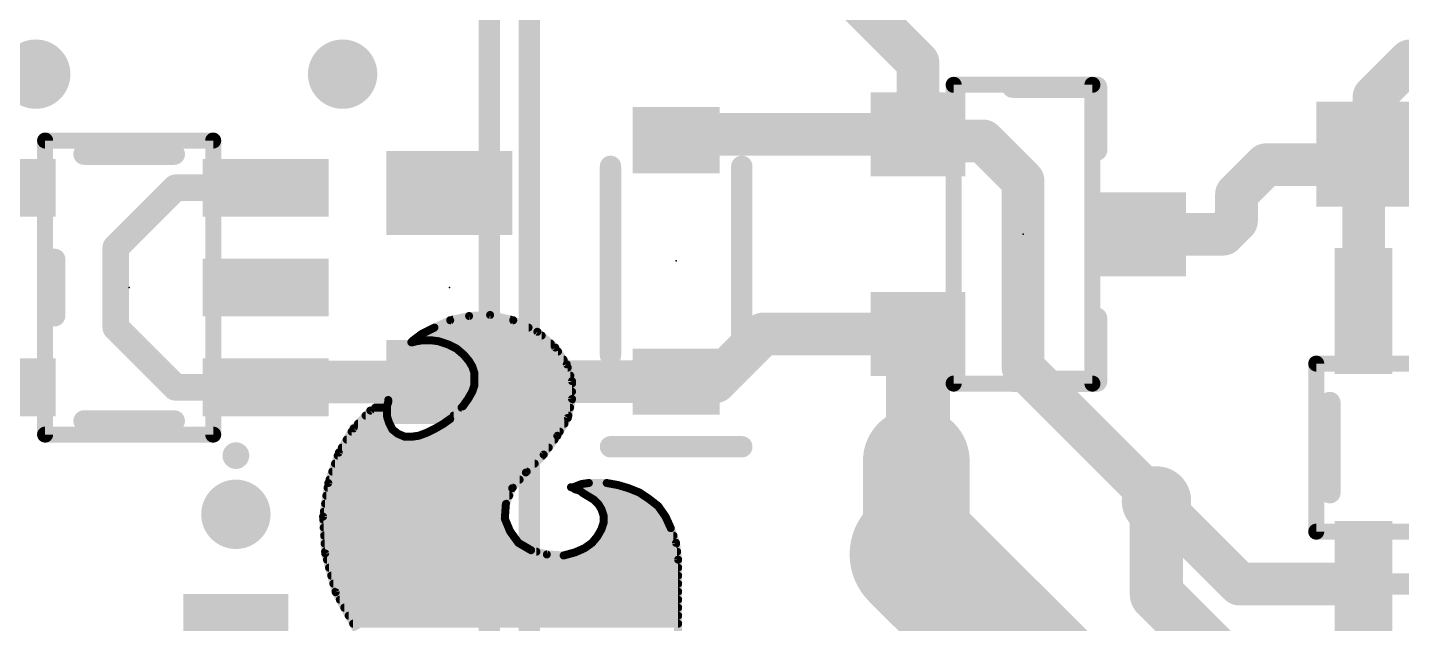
# Model space of a CAD drawing. Extents: x -24 to 83, y -22 to 58.
# Drawn here: x 7.92 to 21, y 41.38 to 47.05 of the extents above; entities that cross this region are included whole.
import ezdxf

# ---------------------------------------------------------------- set-up
doc = ezdxf.new("R2010")
doc.units = 0
for name, color, linetype in [('1', 12, 'CONTINUOUS'), ('16', 53, 'CONTINUOUS'), ('18', 110, 'CONTINUOUS'), ('21', 41, 'CONTINUOUS'), ('22', 40, 'CONTINUOUS'), ('23', 53, 'CONTINUOUS'), ('51', 53, 'CONTINUOUS')]:
    doc.layers.add(name, color=color, linetype=linetype)

# ---------------------------------------------------------------- blocks, each defined once
blk = doc.blocks.new('RECT')
blk.add_solid([(-0.5, -0.5), (0.5, -0.5), (-0.5, 0.5), (0.5, 0.5)])
blk = doc.blocks.new('ROUNDV')
at = {"const_width": 0.5}
blk.add_lwpolyline([(0, -0.25, 1), (0, 0.25, 1), (0, -0.25)], format="xyb", dxfattribs=at)

msp = doc.modelspace()

# ---------------------------------------------------------------- linework, layer by layer
at = {"layer": '1'}
for points, const_width in [([(16.399, 46.72), (13.88, 49.239)], 0.4064), ([(16.399, 46.035), (16.399, 46.72)], 0.4064), ([(20.74, 46.394), (21.082, 46.736)], 0.4064), ([(21.082, 46.736), (22.479, 46.736)], 0.4064), ([(20.74, 45.847), (20.74, 46.394)], 0.4064), ([(14.097, 45.981), (14.151, 46.035)], 0.4064), ([(14.151, 46.035), (16.399, 46.035)], 0.4064), ([(16.46, 45.974), (16.399, 46.035)], 0.4064), ([(17.018, 45.974), (16.46, 45.974)], 0.4064), ([(17.399, 45.593), (17.018, 45.974)], 0.4064), ([(20.64, 45.747), (20.74, 45.847)], 0.4064), ([(19.431, 45.466), (19.712, 45.747)], 0.4064), ([(19.712, 45.747), (20.64, 45.747)], 0.4064), ([(20.64, 44.3531), (20.64, 45.747)], 0.4064), ([(17.399, 43.815), (17.399, 45.593)], 0.4064), ([(9.332, 45.527), (8.763, 44.958)], 0.254), ([(10.1901, 45.527), (9.332, 45.527)], 0.254), ([(19.431, 45.212), (19.431, 45.466)], 0.4064), ([(19.304, 45.085), (19.431, 45.212)], 0.4064), ([(18.499, 45.085), (19.304, 45.085)], 0.4064), ([(8.763, 44.958), (8.763, 44.196)], 0.254), ([(16.399, 44.135), (16.399, 42.942)], 0.6096), ([(8.763, 44.196), (9.332, 43.627)], 0.254), ([(14.471, 43.681), (14.925, 44.135)], 0.4064), ([(14.925, 44.135), (16.399, 44.135)], 0.4064), ([(18.669, 42.545), (17.399, 43.815)], 0.4064), ([(18.669, 42.545), (17.399, 43.815)], 0.4064), ([(10.2401, 43.677), (10.1901, 43.627)], 0.4064), ([(11.938, 43.677), (10.2401, 43.677)], 0.4064), ([(11.942, 43.681), (11.938, 43.677)], 0.4064), ([(14.097, 43.681), (11.942, 43.681)], 0.4064), ([(14.097, 43.681), (14.471, 43.681)], 0.4064), ([(9.332, 43.627), (10.1901, 43.627)], 0.254), ([(16.383, 42.926), (16.399, 42.942)], 0.6096), ([(19.4611, 41.7529), (18.669, 42.545)], 0.4064), ([(19.4611, 41.7529), (18.669, 42.545)], 0.4064), ([(20.64, 41.7529), (19.4611, 41.7529)], 0.4064), ([(20.64, 41.7529), (19.4611, 41.7529)], 0.4064), ([(20.64, 41.7529), (21.2699, 41.7529)], 0.2032), ([(20.64, 41.7529), (20.64, 40.286)], 0.2032)]:
    msp.add_lwpolyline(points, dxfattribs=dict(at, const_width=const_width))
for points, const_width in [([(16.5006, 46.72, 1), (16.2974, 46.72)], 0.2032), ([(16.3272, 46.6482, 1), (16.4708, 46.7918)], 0.2032), ([(21.082, 46.8376, 1), (21.082, 46.6344)], 0.2032), ([(21.1538, 46.6642, 1), (21.0102, 46.8078)], 0.2032), ([(20.8416, 46.394, 1), (20.6384, 46.394)], 0.2032), ([(20.6682, 46.4658, 1), (20.8118, 46.3222)], 0.2032), ([(14.151, 46.1366, 1), (14.151, 45.9334)], 0.2032), ([(14.2228, 45.9632, 1), (14.0792, 46.1068)], 0.2032), ([(16.4708, 46.1068, 1), (16.3272, 45.9632)], 0.2032), ([(16.46, 46.0756, 1), (16.46, 45.8724)], 0.2032), ([(16.399, 45.9334, 1), (16.399, 46.1366)], 0.2032), ([(17.0898, 46.0458, 1), (16.9462, 45.9022)], 0.2032), ([(17.018, 45.8724, 1), (17.018, 46.0756)], 0.2032), ([(14.0252, 46.0528, 1), (14.1688, 45.9092)], 0.2032), ([(16.2974, 46.035, 1), (16.5006, 46.035)], 0.2032), ([(16.3882, 45.9022, 1), (16.5318, 46.0458)], 0.2032), ([(20.8118, 45.7752, 1), (20.6682, 45.9188)], 0.2032), ([(19.712, 45.8486, 1), (19.712, 45.6454)], 0.2032), ([(19.7838, 45.6752, 1), (19.6402, 45.8188)], 0.2032), ([(20.7416, 45.747, 1), (20.5384, 45.747)], 0.2032), ([(20.5682, 45.8188, 1), (20.7118, 45.6752)], 0.2032), ([(20.6384, 45.847, 1), (20.8416, 45.847)], 0.2032), ([(20.64, 45.6454, 1), (20.64, 45.8486)], 0.2032), ([(17.5006, 45.593, 1), (17.2974, 45.593)], 0.2032), ([(9.332, 45.5905, 1), (9.332, 45.4635)], 0.127), ([(9.3769, 45.4821, 1), (9.2871, 45.5719)], 0.127), ([(10.1901, 45.4635, 1), (10.1901, 45.5905)], 0.127), ([(17.3272, 45.5212, 1), (17.4708, 45.6648)], 0.2032), ([(19.5326, 45.466, 1), (19.3294, 45.466)], 0.2032), ([(19.3592, 45.5378, 1), (19.5028, 45.3942)], 0.2032), ([(19.5028, 45.1402, 1), (19.3592, 45.2838)], 0.2032), ([(18.499, 45.1866, 1), (18.499, 44.9834)], 0.2032), ([(19.2322, 45.1568, 1), (19.3758, 45.0132)], 0.2032), ([(19.304, 44.9834, 1), (19.304, 45.1866)], 0.2032), ([(19.3294, 45.212, 1), (19.5326, 45.212)], 0.2032), ([(8.8265, 44.958, 1), (8.6995, 44.958)], 0.127), ([(8.7181, 45.0029, 1), (8.8079, 44.9131)], 0.127), ([(16.5514, 44.135, 1), (16.2466, 44.135)], 0.3048), ([(20.5384, 44.3531, 1), (20.7416, 44.3531)], 0.2032), ([(8.8079, 44.2409, 1), (8.7181, 44.1511)], 0.127), ([(8.6995, 44.196, 1), (8.8265, 44.196)], 0.127), ([(14.925, 44.2366, 1), (14.925, 44.0334)], 0.2032), ([(14.9968, 44.0632, 1), (14.8532, 44.2068)], 0.2032), ([(16.399, 44.0334, 1), (16.399, 44.2366)], 0.2032), ([(17.4708, 43.8868, 1), (17.3272, 43.7432)], 0.2032), ([(17.4708, 43.8868, 1), (17.3272, 43.7432)], 0.2032), ([(10.2401, 43.7786, 1), (10.2401, 43.5754)], 0.2032), ([(10.3119, 43.6052, 1), (10.1683, 43.7488)], 0.2032), ([(11.8662, 43.7488, 1), (12.0098, 43.6052)], 0.2032), ([(11.942, 43.7826, 1), (11.942, 43.5794)], 0.2032), ([(12.0138, 43.6092, 1), (11.8702, 43.7528)], 0.2032), ([(11.938, 43.5754, 1), (11.938, 43.7786)], 0.2032), ([(14.097, 43.7826, 1), (14.097, 43.5794)], 0.2032), ([(14.097, 43.5794, 1), (14.097, 43.7826)], 0.2032), ([(14.3992, 43.7528, 1), (14.5428, 43.6092)], 0.2032), ([(14.471, 43.5794, 1), (14.471, 43.7826)], 0.2032), ([(17.2974, 43.815, 1), (17.5006, 43.815)], 0.2032), ([(9.332, 43.6905, 1), (9.332, 43.5635)], 0.127), ([(9.2871, 43.5821, 1), (9.3769, 43.6719)], 0.127), ([(10.1183, 43.6988, 1), (10.2619, 43.5552)], 0.2032), ([(10.1901, 43.5635, 1), (10.1901, 43.6905)], 0.127), ([(16.2752, 43.0338, 1), (16.4908, 42.8182)], 0.3048), ([(16.5068, 42.8342, 1), (16.2912, 43.0498)], 0.3048), ([(16.2466, 42.942, 1), (16.5514, 42.942)], 0.3048), ([(18.7408, 42.6168, 1), (18.5972, 42.4732)], 0.2032), ([(18.7408, 42.6168, 1), (18.5972, 42.4732)], 0.2032), ([(18.5972, 42.4732, 1), (18.7408, 42.6168)], 0.2032), ([(18.5972, 42.4732, 1), (18.7408, 42.6168)], 0.2032), ([(19.4611, 41.8545, 1), (19.4611, 41.6513)], 0.2032), ([(19.4611, 41.8545, 1), (19.4611, 41.6513)], 0.2032), ([(19.3893, 41.6811, 1), (19.5329, 41.8247)], 0.2032), ([(19.3893, 41.6811, 1), (19.5329, 41.8247)], 0.2032), ([(20.64, 41.6513, 1), (20.64, 41.8545)], 0.2032), ([(20.64, 41.6513, 1), (20.64, 41.8545)], 0.2032), ([(20.64, 41.8037, 1), (20.64, 41.7021)], 0.1016), ([(20.6908, 41.7529, 1), (20.5892, 41.7529)], 0.1016)]:
    msp.add_lwpolyline(points, format="xyb", dxfattribs=dict(at, const_width=const_width))
at = {"layer": '16'}
for points, const_width in [([(12.7, 48.895), (12.7, 40.767)], 0.2032), ([(12.319, 48.3228), (12.319, 41.2122)], 0.2032), ([(16.383, 42.037), (16.383, 42.926)], 1.016), ([(18.669, 41.656), (18.669, 42.545)], 0.508), ([(20.32, 38.1), (16.383, 42.037)], 1.27), ([(26.035, 34.29), (18.669, 41.656)], 0.508)]:
    msp.add_lwpolyline(points, dxfattribs=dict(at, const_width=const_width))
for points, const_width in [([(16.637, 42.926, 1), (16.129, 42.926)], 0.508), ([(18.796, 42.545, 1), (18.542, 42.545)], 0.254), ([(16.6075, 42.2615, 1), (16.1585, 41.8125)], 0.635), ([(16.129, 42.037, 1), (16.637, 42.037)], 0.508), ([(18.7588, 41.7458, 1), (18.5792, 41.5662)], 0.254), ([(18.542, 41.656, 1), (18.796, 41.656)], 0.254)]:
    msp.add_lwpolyline(points, format="xyb", dxfattribs=dict(at, const_width=const_width))
at = {"layer": '21', "const_width": 0.2032}
for points in [[(18.099, 46.485), (17.299, 46.485)], [(18.099, 45.885), (18.099, 46.485)], [(8.4606, 45.847), (9.3194, 45.847)], [(13.472, 43.931), (13.472, 45.731)], [(14.722, 43.931), (14.722, 45.731)], [(8.1812, 44.3086), (8.1812, 44.8454)], [(18.099, 44.285), (18.099, 43.685)], [(18.099, 43.685), (17.299, 43.685)], [(20.32, 42.6236), (20.32, 43.4824)], [(9.3194, 43.307), (8.4606, 43.307)], [(13.472, 43.061), (14.722, 43.061)]]:
    msp.add_lwpolyline(points, dxfattribs=at)
at = {"layer": '21'}
for points, const_width in [([(17.299, 46.5358, 1), (17.299, 46.4342)], 0.1016), ([(18.1498, 46.485, 1), (18.0482, 46.485)], 0.1016), ([(18.099, 46.4342, 1), (18.099, 46.5358)], 0.1016), ([(8.4606, 45.8978, 1), (8.4606, 45.7962)], 0.1016), ([(9.3194, 45.7962, 1), (9.3194, 45.8978)], 0.1016), ([(18.0482, 45.885, 1), (18.1498, 45.885)], 0.1016), ([(13.5228, 45.731, 1), (13.4212, 45.731)], 0.1016), ([(14.7728, 45.731, 1), (14.6712, 45.731)], 0.1016), ([(8.232, 44.8454, 1), (8.1304, 44.8454)], 0.1016), ([(8.1304, 44.3086, 1), (8.232, 44.3086)], 0.1016), ([(18.1498, 44.285, 1), (18.0482, 44.285)], 0.1016), ([(13.4212, 43.931, 1), (13.5228, 43.931)], 0.1016), ([(14.6712, 43.931, 1), (14.7728, 43.931)], 0.1016), ([(17.299, 43.7358, 1), (17.299, 43.6342)], 0.1016), ([(18.0482, 43.685, 1), (18.1498, 43.685)], 0.1016), ([(18.099, 43.6342, 1), (18.099, 43.7358)], 0.1016), ([(20.3708, 43.4824, 1), (20.2692, 43.4824)], 0.1016), ([(8.4606, 43.3578, 1), (8.4606, 43.2562)], 0.1016), ([(9.3194, 43.2562, 1), (9.3194, 43.3578)], 0.1016), ([(9.906, 42.9133, 1), (9.906, 43.0403, 1), (9.906, 42.9133)], 0.127), ([(13.472, 43.1118, 1), (13.472, 43.0102)], 0.1016), ([(14.722, 43.0102, 1), (14.722, 43.1118)], 0.1016), ([(20.2692, 42.6236, 1), (20.3708, 42.6236)], 0.1016)]:
    msp.add_lwpolyline(points, format="xyb", dxfattribs=dict(at, const_width=const_width))
at = {"layer": '22', "const_width": 0.0762}
for points in [[(11.946, 44.266), (12.126, 44.306)], [(12.126, 44.306), (12.326, 44.316)], [(12.326, 44.316), (12.546, 44.266)], [(11.676, 44.136), (11.796, 44.196)], [(11.796, 44.196), (11.946, 44.266)], [(11.796, 44.196), (12.6924, 44.196)], [(11.9739, 44.2722), (12.5187, 44.2722)], [(12.546, 44.266), (12.776, 44.156)], [(11.576, 44.056), (11.596, 44.076)], [(11.586, 44.056), (11.576, 44.056)], [(11.626, 44.066), (11.586, 44.056)], [(11.596, 44.076), (11.676, 44.136)], [(11.686, 44.076), (11.626, 44.066)], [(11.6544, 44.1198), (12.817, 44.1198)], [(11.756, 44.076), (11.686, 44.076)], [(11.836, 44.066), (11.756, 44.076)], [(11.926, 44.036), (11.836, 44.066)], [(11.9032, 44.0436), (12.9034, 44.0436)], [(12.776, 44.156), (12.946, 44.006)], [(12.006, 43.996), (11.926, 44.036)], [(12.076, 43.936), (12.006, 43.996)], [(12.0394, 43.9674), (12.9725, 43.9674)], [(12.126, 43.876), (12.076, 43.936)], [(12.946, 44.006), (13.056, 43.846)], [(12.1133, 43.8912), (13.0249, 43.8912)], [(12.156, 43.826), (12.126, 43.876)], [(12.176, 43.766), (12.156, 43.826)], [(12.1597, 43.815), (13.0657, 43.815)], [(13.056, 43.846), (13.106, 43.686)], [(12.176, 43.646), (12.176, 43.766)], [(12.176, 43.7388), (13.0895, 43.7388)], [(12.176, 43.6626), (13.106, 43.6626)], [(13.106, 43.686), (13.106, 43.516)], [(12.116, 43.516), (12.156, 43.586)], [(12.156, 43.586), (12.176, 43.646)], [(12.1561, 43.5864), (13.106, 43.5864)], [(11.026, 43.236), (11.186, 43.406)], [(11.186, 43.406), (11.356, 43.506)], [(11.2336, 43.434), (11.346, 43.434)], [(11.356, 43.486), (11.346, 43.456)], [(11.346, 43.456), (11.346, 43.346)], [(11.356, 43.506), (11.356, 43.486)], [(11.946, 43.326), (12.066, 43.446)], [(12.054, 43.434), (13.0878, 43.434)], [(12.066, 43.446), (12.116, 43.516)], [(12.1119, 43.5102), (13.1047, 43.5102)], [(13.106, 43.516), (13.066, 43.336)], [(11.0689, 43.2816), (11.3682, 43.2816)], [(11.1406, 43.3578), (11.346, 43.3578)], [(11.346, 43.346), (11.366, 43.286)], [(11.366, 43.286), (11.396, 43.226)], [(11.806, 43.236), (11.876, 43.276)], [(11.876, 43.276), (11.946, 43.326)], [(11.8838, 43.2816), (13.034, 43.2816)], [(11.9778, 43.3578), (13.0708, 43.3578)], [(13.066, 43.336), (12.966, 43.166)], [(10.886, 43.006), (11.026, 43.236)], [(10.961, 43.1292), (12.9394, 43.1292)], [(11.0074, 43.2054), (11.4218, 43.2054)], [(11.396, 43.226), (11.446, 43.186)], [(11.446, 43.186), (11.516, 43.156)], [(11.516, 43.156), (11.576, 43.156)], [(11.576, 43.156), (11.646, 43.166)], [(11.646, 43.166), (11.726, 43.196)], [(11.726, 43.196), (11.806, 43.236)], [(11.7448, 43.2054), (12.9892, 43.2054)], [(12.966, 43.166), (12.836, 42.986)], [(10.786, 42.716), (10.886, 43.006)], [(10.9146, 43.053), (12.8844, 43.053)], [(10.8497, 42.9006), (12.7506, 42.9006)], [(10.8759, 42.9768), (12.8268, 42.9768)], [(12.836, 42.986), (12.666, 42.816)], [(10.7971, 42.7482), (12.6072, 42.7482)], [(10.8234, 42.8244), (12.6744, 42.8244)], [(12.666, 42.816), (12.536, 42.666)], [(10.736, 42.396), (10.786, 42.716)], [(10.7791, 42.672), (12.5412, 42.672)], [(12.536, 42.666), (12.476, 42.516)], [(13.106, 42.676), (13.096, 42.676)], [(13.096, 42.676), (13.116, 42.676)], [(13.136, 42.656), (13.106, 42.676)], [(13.112, 42.672), (13.626, 42.672)], [(13.116, 42.676), (13.146, 42.686)], [(13.176, 42.646), (13.136, 42.656)], [(13.146, 42.686), (13.196, 42.706)], [(13.216, 42.616), (13.176, 42.646)], [(13.196, 42.706), (13.266, 42.716)], [(13.316, 42.556), (13.216, 42.616)], [(13.266, 42.716), (13.436, 42.716)], [(13.436, 42.716), (13.546, 42.696)], [(13.546, 42.696), (13.646, 42.666)], [(13.646, 42.666), (13.746, 42.626)], [(13.746, 42.626), (13.836, 42.566)], [(10.7553, 42.5196), (12.4774, 42.5196)], [(10.7672, 42.5958), (12.5079, 42.5958)], [(12.476, 42.516), (12.466, 42.376)], [(13.2497, 42.5958), (13.7913, 42.5958)], [(13.356, 42.516), (13.316, 42.556)], [(13.3524, 42.5196), (13.8957, 42.5196)], [(13.386, 42.466), (13.356, 42.516)], [(13.836, 42.566), (13.926, 42.496)], [(13.926, 42.496), (13.996, 42.396)], [(10.756, 42.046), (10.736, 42.396)], [(10.7376, 42.3672), (12.4697, 42.3672)], [(10.7434, 42.4434), (12.4708, 42.4434)], [(12.466, 42.376), (12.516, 42.256)], [(13.406, 42.406), (13.386, 42.466)], [(13.3935, 42.4434), (13.9628, 42.4434)], [(13.406, 42.336), (13.406, 42.406)], [(13.406, 42.3672), (14.0091, 42.3672)], [(13.996, 42.396), (14.046, 42.286)], [(10.742, 42.291), (12.5014, 42.291)], [(10.7464, 42.2148), (12.546, 42.2148)], [(12.516, 42.256), (12.596, 42.146)], [(13.346, 42.206), (13.386, 42.276)], [(13.351, 42.2148), (14.0714, 42.2148)], [(13.386, 42.276), (13.406, 42.336)], [(13.391, 42.291), (14.0437, 42.291)], [(14.046, 42.286), (14.096, 42.146)], [(10.7507, 42.1386), (12.6087, 42.1386)], [(12.596, 42.146), (12.716, 42.076)], [(13.136, 42.056), (13.226, 42.096)], [(13.226, 42.096), (13.296, 42.146)], [(13.2856, 42.1386), (14.0969, 42.1386)], [(13.296, 42.146), (13.346, 42.206)], [(14.096, 42.146), (14.116, 41.986)], [(10.7551, 42.0624), (12.767, 42.0624)], [(10.856, 41.676), (10.756, 42.046)], [(10.7722, 41.9862), (14.116, 41.9862)], [(12.716, 42.076), (12.866, 42.036)], [(12.866, 42.036), (13.026, 42.026)], [(13.026, 42.026), (13.136, 42.056)], [(13.1504, 42.0624), (14.1065, 42.0624)], [(14.116, 41.986), (14.116, 39.226)], [(10.7928, 41.91), (14.116, 41.91)], [(10.8134, 41.8338), (14.116, 41.8338)], [(10.8339, 41.7576), (14.116, 41.7576)], [(10.8545, 41.6814), (14.116, 41.6814)], [(11.056, 41.316), (10.856, 41.676)], [(10.8953, 41.6052), (14.116, 41.6052)], [(10.9377, 41.529), (14.116, 41.529)], [(10.98, 41.4528), (14.116, 41.4528)], [(11.0223, 41.3766), (14.116, 41.3766)]]:
    msp.add_lwpolyline(points, dxfattribs=at)
at = {"layer": '22', "const_width": 0.0381}
for points in [[(12.125, 44.325, 1), (12.127, 44.287)], [(12.1301, 44.2874, 1), (12.1219, 44.3246)], [(12.3302, 44.3346, 1), (12.3218, 44.2974)], [(12.327, 44.297, 1), (12.325, 44.335)], [(11.7879, 44.2133, 1), (11.8041, 44.1787)], [(11.796, 44.2151, 1), (11.796, 44.177)], [(11.8045, 44.179, 1), (11.7875, 44.213)], [(11.9419, 44.2846, 1), (11.9501, 44.2474)], [(11.9541, 44.2487, 1), (11.9379, 44.2833)], [(11.9739, 44.2913, 1), (11.9739, 44.2532)], [(12.5187, 44.2532, 1), (12.5187, 44.2913)], [(12.5542, 44.2832, 1), (12.5378, 44.2488)], [(12.5418, 44.2474, 1), (12.5502, 44.2846)], [(12.6924, 44.177, 1), (12.6924, 44.2151)], [(11.576, 44.0751, 1), (11.576, 44.037)], [(11.5625, 44.0695, 1), (11.5895, 44.0425)], [(11.5814, 44.0745, 1), (11.5906, 44.0375)], [(11.5846, 44.0912, 1), (11.6074, 44.0608)], [(11.6095, 44.0625, 1), (11.5825, 44.0895)], [(11.586, 44.037, 1), (11.586, 44.0751)], [(11.6229, 44.0848, 1), (11.6291, 44.0472)], [(11.6306, 44.0475, 1), (11.6214, 44.0845)], [(11.6544, 44.1389, 1), (11.6544, 44.1008)], [(11.6675, 44.153, 1), (11.6845, 44.119)], [(11.6874, 44.1208, 1), (11.6646, 44.1512)], [(11.686, 44.0951, 1), (11.686, 44.057)], [(11.6891, 44.0572, 1), (11.6829, 44.0948)], [(11.7584, 44.0949, 1), (11.7536, 44.0571)], [(11.756, 44.057, 1), (11.756, 44.0951)], [(11.842, 44.0841, 1), (11.83, 44.0479)], [(11.8336, 44.0471, 1), (11.8384, 44.0849)], [(11.9032, 44.0627, 1), (11.9032, 44.0246)], [(12.7886, 44.1703, 1), (12.7634, 44.1417)], [(12.7678, 44.1388, 1), (12.7842, 44.1732)], [(12.817, 44.1008, 1), (12.817, 44.1389)], [(12.9034, 44.0246, 1), (12.9034, 44.0627)], [(11.9345, 44.053, 1), (11.9175, 44.019)], [(11.92, 44.0179, 1), (11.932, 44.0541)], [(12.0184, 44.0105, 1), (11.9936, 43.9815)], [(11.9975, 43.979, 1), (12.0145, 44.013)], [(12.0394, 43.9865, 1), (12.0394, 43.9484)], [(12.0906, 43.9482, 1), (12.0614, 43.9238)], [(12.0636, 43.9215, 1), (12.0884, 43.9505)], [(12.9617, 44.0168, 1), (12.9303, 43.9952)], [(12.9334, 43.9917, 1), (12.9586, 44.0203)], [(12.9725, 43.9484, 1), (12.9725, 43.9865)], [(12.1133, 43.9103, 1), (12.1133, 43.8722)], [(12.1423, 43.8858, 1), (12.1097, 43.8662)], [(12.1114, 43.8638, 1), (12.1406, 43.8882)], [(12.1741, 43.832, 1), (12.1379, 43.82)], [(12.1397, 43.8162, 1), (12.1723, 43.8358)], [(12.1597, 43.8341, 1), (12.1597, 43.796)], [(13.0249, 43.8722, 1), (13.0249, 43.9103)], [(13.0742, 43.8517, 1), (13.0378, 43.8403)], [(13.0403, 43.8352, 1), (13.0717, 43.8568)], [(13.0657, 43.796, 1), (13.0657, 43.8341)], [(12.176, 43.7579, 1), (12.176, 43.7198)], [(12.176, 43.6817, 1), (12.176, 43.6436)], [(12.1951, 43.766, 1), (12.157, 43.766)], [(12.1579, 43.76, 1), (12.1941, 43.772)], [(13.125, 43.686, 1), (13.0869, 43.686)], [(13.0878, 43.6803, 1), (13.1242, 43.6917)], [(13.0895, 43.7198, 1), (13.0895, 43.7579)], [(13.106, 43.6436, 1), (13.106, 43.6817)], [(12.1379, 43.592, 1), (12.1741, 43.58)], [(12.1561, 43.6055, 1), (12.1561, 43.5674)], [(12.1725, 43.5765, 1), (12.1395, 43.5955)], [(12.157, 43.646, 1), (12.1951, 43.646)], [(12.1941, 43.64, 1), (12.1579, 43.652)], [(13.106, 43.5674, 1), (13.106, 43.6055)], [(11.1763, 43.4224, 1), (11.1957, 43.3896)], [(11.1999, 43.3929, 1), (11.1721, 43.4191)], [(11.2336, 43.4531, 1), (11.2336, 43.415)], [(11.3651, 43.456, 1), (11.327, 43.456)], [(11.3279, 43.462, 1), (11.3641, 43.45)], [(11.375, 43.506, 1), (11.3369, 43.506)], [(11.3369, 43.486, 1), (11.375, 43.486)], [(11.3741, 43.48, 1), (11.3379, 43.492)], [(11.346, 43.415, 1), (11.346, 43.4531)], [(11.3657, 43.4896, 1), (11.3463, 43.5224)], [(12.054, 43.4531, 1), (12.054, 43.415)], [(12.0505, 43.4571, 1), (12.0815, 43.4349)], [(12.0795, 43.4325, 1), (12.0525, 43.4595)], [(12.1119, 43.5293, 1), (12.1119, 43.4912)], [(12.0995, 43.5255, 1), (12.1325, 43.5065)], [(12.1315, 43.5049, 1), (12.1005, 43.5271)], [(13.0869, 43.516, 1), (13.125, 43.516)], [(13.1246, 43.5119, 1), (13.0874, 43.5201)], [(13.0878, 43.415, 1), (13.0878, 43.4531)], [(13.1047, 43.4912, 1), (13.1047, 43.5293)], [(11.0689, 43.3007, 1), (11.0689, 43.2626)], [(11.1406, 43.3769, 1), (11.1406, 43.3388)], [(11.3641, 43.352, 1), (11.3279, 43.34)], [(11.327, 43.346, 1), (11.3651, 43.346)], [(11.346, 43.3388, 1), (11.346, 43.3769)], [(11.383, 43.2945, 1), (11.349, 43.2775)], [(11.3479, 43.28, 1), (11.3841, 43.292)], [(11.3682, 43.2626, 1), (11.3682, 43.3007)], [(11.8649, 43.2915, 1), (11.8871, 43.2605)], [(11.8838, 43.3007, 1), (11.8838, 43.2626)], [(11.8855, 43.2595, 1), (11.8665, 43.2925)], [(11.9325, 43.3395, 1), (11.9595, 43.3125)], [(11.9571, 43.3105, 1), (11.9349, 43.3415)], [(11.9778, 43.3769, 1), (11.9778, 43.3388)], [(13.034, 43.2626, 1), (13.034, 43.3007)], [(13.0474, 43.3401, 1), (13.0846, 43.3319)], [(13.0824, 43.3263, 1), (13.0496, 43.3457)], [(13.0708, 43.3388, 1), (13.0708, 43.3769)], [(10.961, 43.1483, 1), (10.961, 43.1102)], [(11.0074, 43.2245, 1), (11.0074, 43.1864)], [(11.0121, 43.2491, 1), (11.0399, 43.2229)], [(11.0423, 43.2261, 1), (11.0097, 43.2459)], [(11.4079, 43.2409, 1), (11.3841, 43.2111)], [(11.379, 43.2175, 1), (11.413, 43.2345)], [(11.4218, 43.1864, 1), (11.4218, 43.2245)], [(11.4535, 43.2035, 1), (11.4385, 43.1685)], [(11.4341, 43.1711, 1), (11.4579, 43.2009)], [(11.516, 43.175, 1), (11.516, 43.1369)], [(11.5085, 43.1385, 1), (11.5235, 43.1735)], [(11.5733, 43.1749, 1), (11.5787, 43.1371)], [(11.576, 43.1369, 1), (11.576, 43.175)], [(11.6393, 43.1838, 1), (11.6527, 43.1482)], [(11.6487, 43.1471, 1), (11.6433, 43.1849)], [(11.7175, 43.213, 1), (11.7345, 43.179)], [(11.7327, 43.1782, 1), (11.7193, 43.2138)], [(11.7448, 43.2245, 1), (11.7448, 43.1864)], [(11.7965, 43.2525, 1), (11.8155, 43.2195)], [(11.8145, 43.219, 1), (11.7975, 43.253)], [(12.9394, 43.1102, 1), (12.9394, 43.1483)], [(12.9496, 43.1757, 1), (12.9824, 43.1563)], [(12.9814, 43.1548, 1), (12.9506, 43.1772)], [(12.9892, 43.1864, 1), (12.9892, 43.2245)], [(10.8697, 43.0159, 1), (10.9023, 42.9961)], [(10.904, 42.9998, 1), (10.868, 43.0122)], [(10.9146, 43.0721, 1), (10.9146, 43.034)], [(12.8844, 43.034, 1), (12.8844, 43.0721)], [(10.8497, 42.9197, 1), (10.8497, 42.8816)], [(10.8759, 42.9959, 1), (10.8759, 42.9578)], [(12.7506, 42.8816, 1), (12.7506, 42.9197)], [(12.8206, 42.9972, 1), (12.8514, 42.9748)], [(12.8495, 42.9725, 1), (12.8225, 42.9995)], [(12.8268, 42.9578, 1), (12.8268, 42.9959)], [(10.7971, 42.7673, 1), (10.7971, 42.7292)], [(10.8234, 42.8435, 1), (10.8234, 42.8054)], [(12.6072, 42.7292, 1), (12.6072, 42.7673)], [(12.6525, 42.8295, 1), (12.6795, 42.8025)], [(12.6804, 42.8035, 1), (12.6516, 42.8285)], [(12.6744, 42.8054, 1), (12.6744, 42.8435)], [(10.7791, 42.6911, 1), (10.7791, 42.653)], [(10.768, 42.7222, 1), (10.804, 42.7098)], [(10.8048, 42.7131, 1), (10.7672, 42.7189)], [(12.5216, 42.6785, 1), (12.5504, 42.6535)], [(12.5537, 42.6589, 1), (12.5183, 42.6731)], [(12.5412, 42.653, 1), (12.5412, 42.6911)], [(13.096, 42.6951, 1), (13.096, 42.657)], [(13.096, 42.6951, 1), (13.096, 42.657)], [(13.1166, 42.6919, 1), (13.0954, 42.6601)], [(13.112, 42.6911, 1), (13.112, 42.653)], [(13.11, 42.6941, 1), (13.122, 42.6579)], [(13.106, 42.657, 1), (13.106, 42.6951)], [(13.116, 42.657, 1), (13.116, 42.6951)], [(13.1406, 42.6745, 1), (13.1314, 42.6375)], [(13.1254, 42.6401, 1), (13.1466, 42.6719)], [(13.1389, 42.7037, 1), (13.1531, 42.6683)], [(13.152, 42.6679, 1), (13.14, 42.7041)], [(13.1874, 42.6612, 1), (13.1646, 42.6308)], [(13.1714, 42.6275, 1), (13.1806, 42.6645)], [(13.1933, 42.7249, 1), (13.1987, 42.6871)], [(13.2031, 42.6883, 1), (13.1889, 42.7237)], [(13.2258, 42.6323, 1), (13.2062, 42.5997)], [(13.2046, 42.6008, 1), (13.2274, 42.6312)], [(13.266, 42.7351, 1), (13.266, 42.697)], [(13.2687, 42.6971, 1), (13.2633, 42.7349)], [(13.4394, 42.7347, 1), (13.4326, 42.6973)], [(13.436, 42.697, 1), (13.436, 42.7351)], [(13.5515, 42.7142, 1), (13.5405, 42.6778)], [(13.5426, 42.6773, 1), (13.5494, 42.7147)], [(13.626, 42.653, 1), (13.626, 42.6911)], [(13.6531, 42.6837, 1), (13.6389, 42.6483)], [(13.6405, 42.6478, 1), (13.6515, 42.6842)], [(13.7566, 42.6419, 1), (13.7354, 42.6101)], [(13.7389, 42.6083, 1), (13.7531, 42.6437)], [(10.7553, 42.5387, 1), (10.7553, 42.5006)], [(10.7672, 42.6149, 1), (10.7672, 42.5768)], [(12.495, 42.5146, 1), (12.457, 42.5174)], [(12.4583, 42.5231, 1), (12.4937, 42.5089)], [(12.4774, 42.5006, 1), (12.4774, 42.5387)], [(12.5079, 42.5768, 1), (12.5079, 42.6149)], [(13.2497, 42.6149, 1), (13.2497, 42.5768)], [(13.3295, 42.5695, 1), (13.3025, 42.5425)], [(13.3062, 42.5397, 1), (13.3258, 42.5723)], [(13.3524, 42.5387, 1), (13.3524, 42.5006)], [(13.3723, 42.5258, 1), (13.3397, 42.5062)], [(13.3425, 42.5025, 1), (13.3695, 42.5295)], [(13.7913, 42.5768, 1), (13.7913, 42.6149)], [(13.8477, 42.581, 1), (13.8243, 42.551)], [(13.8254, 42.5501, 1), (13.8466, 42.5819)], [(13.8957, 42.5006, 1), (13.8957, 42.5387)], [(13.9416, 42.5069, 1), (13.9104, 42.4851)], [(13.9143, 42.481, 1), (13.9377, 42.511)], [(10.755, 42.3971, 1), (10.717, 42.3949)], [(10.7172, 42.3989, 1), (10.7548, 42.3931)], [(10.7376, 42.3863, 1), (10.7376, 42.3482)], [(10.7434, 42.4625, 1), (10.7434, 42.4244)], [(12.4836, 42.3833, 1), (12.4484, 42.3687)], [(12.447, 42.3774, 1), (12.485, 42.3746)], [(12.4697, 42.3482, 1), (12.4697, 42.3863)], [(12.4708, 42.4244, 1), (12.4708, 42.4625)], [(13.4041, 42.472, 1), (13.3679, 42.46)], [(13.3697, 42.4562, 1), (13.4023, 42.4758)], [(13.3935, 42.4625, 1), (13.3935, 42.4244)], [(13.406, 42.3863, 1), (13.406, 42.3482)], [(13.4251, 42.406, 1), (13.387, 42.406)], [(13.3879, 42.4, 1), (13.4241, 42.412)], [(13.9628, 42.4244, 1), (13.9628, 42.4625)], [(14.0133, 42.4039, 1), (13.9787, 42.3881)], [(13.9804, 42.3851, 1), (14.0116, 42.4069)], [(14.0091, 42.3482, 1), (14.0091, 42.3863)], [(10.742, 42.3101, 1), (10.742, 42.272)], [(10.7464, 42.2339, 1), (10.7464, 42.1958)], [(12.5314, 42.2672, 1), (12.5006, 42.2448)], [(12.4984, 42.2487, 1), (12.5336, 42.2633)], [(12.5014, 42.272, 1), (12.5014, 42.3101)], [(12.546, 42.1958, 1), (12.546, 42.2339)], [(13.351, 42.2339, 1), (13.351, 42.1958)], [(13.3679, 42.282, 1), (13.4041, 42.27)], [(13.4025, 42.2665, 1), (13.3695, 42.2855)], [(13.391, 42.3101, 1), (13.391, 42.272)], [(13.387, 42.336, 1), (13.4251, 42.336)], [(13.4241, 42.33, 1), (13.3879, 42.342)], [(14.0639, 42.2924, 1), (14.0281, 42.2796)], [(14.0287, 42.2781, 1), (14.0633, 42.2939)], [(14.0437, 42.272, 1), (14.0437, 42.3101)], [(14.0714, 42.1958, 1), (14.0714, 42.2339)], [(10.7507, 42.1577, 1), (10.7507, 42.1196)], [(12.6056, 42.1625, 1), (12.5864, 42.1295)], [(12.5806, 42.1348, 1), (12.6114, 42.1572)], [(12.6087, 42.1196, 1), (12.6087, 42.1577)], [(13.2149, 42.1115, 1), (13.2371, 42.0805)], [(13.2337, 42.0786, 1), (13.2183, 42.1134)], [(13.2856, 42.1577, 1), (13.2856, 42.1196)], [(13.2814, 42.1582, 1), (13.3106, 42.1338)], [(13.3071, 42.1305, 1), (13.2849, 42.1615)], [(13.3295, 42.2155, 1), (13.3625, 42.1965)], [(13.3606, 42.1938, 1), (13.3314, 42.2182)], [(14.1149, 42.1484, 1), (14.0771, 42.1436)], [(14.0781, 42.1396, 1), (14.1139, 42.1524)], [(14.0969, 42.1196, 1), (14.0969, 42.1577)], [(10.7551, 42.0815, 1), (10.7551, 42.0434)], [(10.7744, 42.051, 1), (10.7376, 42.041)], [(10.737, 42.0449, 1), (10.775, 42.0471)], [(10.7722, 42.0053, 1), (10.7722, 41.9672)], [(12.7209, 42.0944, 1), (12.7111, 42.0576)], [(12.7064, 42.0595, 1), (12.7256, 42.0925)], [(12.767, 42.0434, 1), (12.767, 42.0815)], [(12.8672, 42.055, 1), (12.8648, 42.017)], [(12.8611, 42.0176, 1), (12.8709, 42.0544)], [(13.021, 42.0444, 1), (13.031, 42.0076)], [(13.0248, 42.007, 1), (13.0272, 42.045)], [(13.1283, 42.0734, 1), (13.1437, 42.0386)], [(13.141, 42.0376, 1), (13.131, 42.0744)], [(13.1504, 42.0815, 1), (13.1504, 42.0434)], [(14.1351, 41.986, 1), (14.097, 41.986)], [(14.0971, 41.9836, 1), (14.1349, 41.9884)], [(14.1065, 42.0434, 1), (14.1065, 42.0815)], [(14.116, 41.9672, 1), (14.116, 42.0053)], [(10.7928, 41.9291, 1), (10.7928, 41.891)], [(10.8134, 41.8529, 1), (10.8134, 41.8148)], [(14.116, 41.891, 1), (14.116, 41.9291)], [(14.116, 41.8148, 1), (14.116, 41.8529)], [(10.8339, 41.7767, 1), (10.8339, 41.7386)], [(14.116, 41.7386, 1), (14.116, 41.7767)], [(10.8545, 41.7005, 1), (10.8545, 41.6624)], [(10.8727, 41.6853, 1), (10.8393, 41.6667)], [(10.8376, 41.671, 1), (10.8744, 41.681)], [(10.8953, 41.6243, 1), (10.8953, 41.5862)], [(14.116, 41.6624, 1), (14.116, 41.7005)], [(14.116, 41.5862, 1), (14.116, 41.6243)], [(10.9377, 41.5481, 1), (10.9377, 41.51)], [(10.98, 41.4719, 1), (10.98, 41.4338)], [(14.116, 41.51, 1), (14.116, 41.5481)], [(14.116, 41.4338, 1), (14.116, 41.4719)], [(11.0223, 41.3957, 1), (11.0223, 41.3576)], [(14.116, 41.3576, 1), (14.116, 41.3957)]]:
    msp.add_lwpolyline(points, format="xyb", dxfattribs=at)
at = {"layer": '23'}
for p in [(17.399, 45.085), (14.097, 44.831), (8.89, 44.577), (11.938, 44.577)]:
    msp.add_point(p, dxfattribs=at)
at = {"layer": '51', "const_width": 0.1524}
for points in [[(16.7386, 43.6626), (16.7386, 46.5074)], [(16.7386, 46.5074), (18.0594, 46.5074)], [(18.0594, 46.5074), (18.0594, 43.6626)], [(8.09, 43.177), (8.09, 45.977)], [(8.09, 45.977), (9.69, 45.977)], [(9.69, 45.977), (9.69, 43.177)], [(20.19, 43.853), (22.99, 43.853)], [(20.19, 42.253), (20.19, 43.853)], [(18.0594, 43.6626), (16.7386, 43.6626)], [(8.09, 43.177), (9.69, 43.177)], [(22.99, 42.253), (20.19, 42.253)]]:
    msp.add_lwpolyline(points, dxfattribs=at)
at = {"layer": '51', "const_width": 0.0762}
for points in [[(16.7767, 46.5074, 1), (16.7005, 46.5074)], [(16.7386, 46.5455, 1), (16.7386, 46.4693)], [(18.0975, 46.5074, 1), (18.0213, 46.5074)], [(18.0594, 46.4693, 1), (18.0594, 46.5455)], [(8.1281, 45.977, 1), (8.0519, 45.977)], [(8.09, 46.0151, 1), (8.09, 45.9389)], [(9.7281, 45.977, 1), (9.6519, 45.977)], [(9.69, 45.9389, 1), (9.69, 46.0151)], [(20.19, 43.8911, 1), (20.19, 43.8149)], [(20.2281, 43.853, 1), (20.1519, 43.853)], [(16.7386, 43.7007, 1), (16.7386, 43.6245)], [(16.7005, 43.6626, 1), (16.7767, 43.6626)], [(18.0213, 43.6626, 1), (18.0975, 43.6626)], [(18.0594, 43.6245, 1), (18.0594, 43.7007)], [(8.09, 43.2151, 1), (8.09, 43.1389)], [(8.0519, 43.177, 1), (8.1281, 43.177)], [(9.6519, 43.177, 1), (9.7281, 43.177)], [(9.69, 43.1389, 1), (9.69, 43.2151)], [(20.19, 42.2911, 1), (20.19, 42.2149)], [(20.1519, 42.253, 1), (20.2281, 42.253)]]:
    msp.add_lwpolyline(points, format="xyb", dxfattribs=at)

# ---------------------------------------------------------------- block references
at = {"layer": '1'}
for p, xscale, yscale, rotation in [((16.399, 46.035), 0.8, 0.9, 270), ((14.097, 45.981), 0.63, 0.83, 90), ((7.5899, 45.527), 0.55, 1.2, 90), ((10.1901, 45.527), 0.55, 1.2, 90), ((11.938, 45.477), 0.8, 1.2, 90), ((18.499, 45.085), 0.8, 0.9, 270), ((20.64, 44.3531), 0.55, 1.2, 180), ((10.1901, 44.577), 0.55, 1.2, 90), ((16.399, 44.135), 0.8, 0.9, 270), ((11.938, 43.677), 0.8, 1.2, 90), ((14.097, 43.681), 0.63, 0.83, 90), ((7.5899, 43.627), 0.55, 1.2, 90), ((10.1901, 43.627), 0.55, 1.2, 90), ((20.64, 41.7529), 0.55, 1.2, 180)]:
    msp.add_blockref('RECT', p, dxfattribs=dict(at, xscale=xscale, yscale=yscale, rotation=rotation))
at = {"layer": '1', "xscale": 1.1}
msp.add_blockref('RECT', (20.74, 45.847), dxfattribs=at)
at = {"layer": '1', "xscale": 1.1, "rotation": 90}
msp.add_blockref('RECT', (9.906, 41.109), dxfattribs=at)
at = {"layer": '18'}
for p, xscale, yscale in [((8.001, 46.609), 0.6604, 0.6604), ((8.001, 46.609), 0.6604, 0.6604), ((10.922, 46.609), 0.6604, 0.6604), ((10.922, 46.609), 0.6604, 0.6604), ((16.383, 42.926), 0.8636, 0.8636), ((16.383, 42.926), 0.8636, 0.8636), ((18.669, 42.545), 0.6604, 0.6604), ((18.669, 42.545), 0.6604, 0.6604), ((9.906, 42.418), 0.6604, 0.6604), ((9.906, 42.418), 0.6604, 0.6604)]:
    msp.add_blockref('ROUNDV', p, dxfattribs=dict(at, xscale=xscale, yscale=yscale))
at = {"layer": '51', "xscale": 0.5001, "yscale": 0.95}
msp.add_blockref('RECT', (21.0019, 45.8521), dxfattribs=at)
at = {"layer": '51', "xscale": 0.5, "yscale": 0.65}
for p, rotation in [((7.715, 45.527), 90), ((10.065, 45.527), 90), ((10.065, 44.577), 90), ((20.64, 44.228), 180), ((7.715, 43.627), 90), ((10.065, 43.627), 90), ((20.64, 41.878), 180)]:
    msp.add_blockref('RECT', p, dxfattribs=dict(at, rotation=rotation))

doc.saveas('drawing.dxf')
